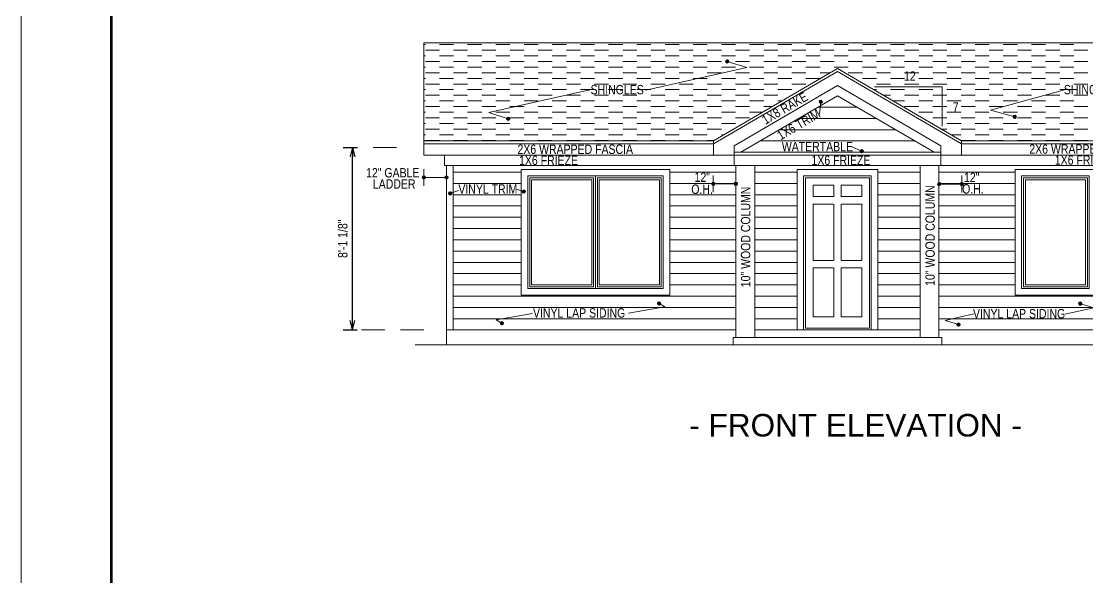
# Model space of a CAD drawing. Header units: inches. Extents: x -4443104 to -4439086, y 793046 to 798506.
# Drawn here: x -4441182 to -4440615, y 793342 to 793638 of the extents above; entities that cross this region are included whole.
import ezdxf
from ezdxf.enums import TextEntityAlignment as Align

# ---------------------------------------------------------------- set-up
doc = ezdxf.new("R2010")
doc.units = ezdxf.units.IN
doc.header["$MEASUREMENT"] = 0
doc.linetypes.add('DGN Style 2', pattern=[20.825219, 12.495132, -8.330088])
doc.layers.get('Defpoints').update_dxf_attribs({"lineweight": 0})
for name, color, linetype, lineweight in [('(4)FND_DIM', 4, 'Continuous', 0), ('Level 1', 7, 'Continuous', 0), ('Level 3', 7, 'Continuous', 0)]:
    doc.layers.add(name, color=color, linetype=linetype, lineweight=lineweight)
doc.styles.add('Style-Arial', font='arial.ttf')
doc.styles.add('Style-STANDARD', font='STANDARD.shx')
doc.dimstyles.get("Standard").update_dxf_attribs({"dimtxt": 5, "dimasz": 4, "dimexe": 4, "dimexo": 4, "dimgap": 2.5, "dimtad": 1, "dimdec": 4, "dimzin": 11, "dimdsep": 46, "dimlunit": 4, "dimtxsty": 'Style-STANDARD', "dimblk": 'tick_1.0', "dimcen": 0.09, "dimazin": 3, "dimtfac": 1, "dimtdec": 4, "dimtofl": 0, "dimtmove": 1, "dimatfit": 1, "dimldrblk": 'tick_1.0', "dimfxl": 1, "dimfrac": 2, "dimtolj": 1, "dimtzin": 11, "dimarcsym": 0})

# ---------------------------------------------------------------- blocks, each defined once
blk = doc.blocks.new('TerminatorOpen_0.5-1')
at = {"color": 0, "linetype": 'ByBlock', "lineweight": -2}
for q in [(-1, 0.25), (-1, 0), (-1, -0.25)]:
    blk.add_line((0, 0), q, dxfattribs=at)
blk = doc.blocks.new('*D74')
at = {"layer": 'Defpoints', "color": 0, "linetype": 'Continuous', "lineweight": 13, "transparency": 16777216}
for p in [(-4441013.32, 793570.98), (-4441005.83, 793570.98), (-4441013.32, 793473.86)]:
    blk.add_point(p, dxfattribs=at)
at = {"layer": 'Level 3', "color": 0, "linetype": 'Continuous', "lineweight": -2, "transparency": 16777216}
for p, q in [((-4441010.82, 793570.98), (-4441003.33, 793570.98)), ((-4441005.83, 793478.86), (-4441005.83, 793565.98)), ((-4441010.82, 793473.86), (-4441003.33, 793473.86))]:
    blk.add_line(p, q, dxfattribs=at)
at = {"layer": 'Level 3', "color": 0, "linetype": 'Continuous', "lineweight": -2, "transparency": 16777216, "xscale": 5, "yscale": 5, "zscale": 5}
for p, rotation in [((-4441005.83, 793570.98), 90), ((-4441005.83, 793473.86), 270)]:
    blk.add_blockref('TerminatorOpen_0.5-1', p, dxfattribs=dict(at, rotation=rotation))
at = {"layer": 'Level 3', "color": 0, "linetype": 'Continuous', "lineweight": 0, "transparency": 16777216, "insert": (-4441010.92, 793522.42), "char_height": 5, "attachment_point": 5, "rotation": 90, "style": 'Style-Arial'}
blk.add_mtext('\\A1;\\H1x;\\W0.8;8\'-1 1/8"', dxfattribs=at)
blk = doc.blocks.new('tick_1.0')
at = {"layer": '(4)FND_DIM', "color": 4, "linetype": 'Continuous', "lineweight": 0}
blk.add_line((0.5, -0.5), (-0.5, 0.5), dxfattribs=at)
at = {"layer": 'Level 3', "color": 4, "linetype": 'Continuous', "lineweight": 0}
blk.add_line((0, 0), (-1, 0), dxfattribs=at)
blk = doc.blocks.new('30ENDR')
at = {"layer": 'Level 3', "color": 3, "linetype": 'Continuous', "lineweight": 13}
for p, q in [((0, 0), (0, -82)), ((0, 0), (36, 0)), ((36, 0), (36, -82)), ((5, -5), (16, -5)), ((5, -11), (5, -5)), ((16, -5), (16, -11.09)), ((20, -5), (31, -5)), ((20, -5), (20, -11.09)), ((31, -5), (31, -10.9)), ((5, -11), (15.78, -11)), ((31, -11), (20.25, -11)), ((5, -15), (15.78, -15)), ((5, -44.76), (5, -15)), ((16, -15), (16, -44.95)), ((20, -15), (20, -44.95)), ((31, -15), (20.25, -15)), ((31, -15), (31, -44.95)), ((5, -45), (15.78, -45)), ((31, -45), (20.25, -45)), ((5, -49), (15.98, -49)), ((5, -75), (5, -49)), ((16, -49), (16, -75)), ((20, -49), (20, -75)), ((31, -49), (20.05, -49)), ((31, -49), (31, -75)), ((16, -75), (5, -75)), ((31, -75), (20, -75)), ((0, -82), (36, -82))]:
    blk.add_line(p, q, dxfattribs=at)
at = {"layer": 'Level 3', "color": 3, "linetype": 'Continuous', "lineweight": 13, "extrusion": (0, 0, -1), "flags": 128}
blk.add_lwpolyline([(-1, -1), (-35, -1), (-35, -81), (-1, -81), (-1, -1)], close=True, dxfattribs=at)
blk = doc.blocks.new('30DR')
at = {"layer": 'Level 3', "color": 3, "linetype": 'Continuous', "lineweight": 13}
blk.add_blockref('30ENDR', (-18, 0), dxfattribs=at)
blk = doc.blocks.new('712')
at = {"layer": 'Level 3', "color": 120, "linetype": 'Continuous', "lineweight": 13, "flags": 128}
blk.add_lwpolyline([(0, 0), (36, 0), (36, -21)], dxfattribs=at)
at = {"layer": 'Level 3', "color": 120, "linetype": 'Continuous', "lineweight": 13, "style": 'Style-Arial', "width": 0.8}
for s, p in [('12', (15.73, 3.23)), ('7', (41.7, -13.29))]:
    blk.add_text(s, height=5, dxfattribs=at).set_placement(p)
blk = doc.blocks.new('LT3_5')
at = {"layer": 'Level 3', "color": 2, "linetype": 'Continuous', "lineweight": 13}
for radius in [6, 5.52, 5.04, 4.56, 4.08, 3.6, 3.12, 2.64, 2.16, 1.68, 1.2, 0.72, 0.24]:
    blk.add_circle((0, 0), radius, dxfattribs=at)
blk = doc.blocks.new('LT3_7')
at = {"layer": 'Level 3', "color": 2, "linetype": 'Continuous', "lineweight": 13}
for radius in [6, 5.52, 5.04, 4.56, 4.08, 3.6, 3.12, 2.64, 2.16, 1.68, 1.2, 0.72, 0.24]:
    blk.add_circle((0, 0), radius, dxfattribs=at)
blk = doc.blocks.new('12OH')
at = {"layer": 'Level 3', "color": 2, "linetype": 'Continuous', "lineweight": 13}
for p, q in [((0, -9), (0, 0)), ((-12, -4.5), (0, -4.5))]:
    blk.add_line(p, q, dxfattribs=at)
at = {"layer": 'Level 3', "color": 2, "linetype": 'Continuous', "lineweight": 13, "xscale": 0.1499990686758433, "yscale": 0.1499990686758433, "zscale": 0.1499990686758433}
for name, p in [('LT3_5', (-12, -4.5)), ('LT3_7', (0, -4.5))]:
    blk.add_blockref(name, p, dxfattribs=at)
blk = doc.blocks.new('LT3_3')
at = {"layer": 'Level 3', "color": 120, "linetype": 'Continuous', "lineweight": 13}
for radius in [6, 5.52, 5.04, 4.56, 4.08, 3.6, 3.12, 2.64, 2.16, 1.68, 1.2, 0.72, 0.24]:
    blk.add_circle((0, 0), radius, dxfattribs=at)

msp = doc.modelspace()

# ---------------------------------------------------------------- linework, layer by layer
at = {"layer": 'Level 1', "color": 7, "linetype": 'Continuous', "lineweight": 0}
msp.add_line((-4441181.9771, 793045.7979), (-4441181.9771, 794197.7979), dxfattribs=at)
at = {"layer": 'Level 1', "color": 7, "linetype": 'Continuous', "lineweight": 53}
msp.add_line((-4441133.9771, 793069.7979), (-4441133.9771, 794173.7979), dxfattribs=at)
at = {"layer": 'Level 3', "color": 120, "linetype": 'Continuous', "lineweight": 13}
for p, q in [((-4440967.7434, 793566.9835), (-4440967.7434, 793626.647)), ((-4440535.7434, 793626.647), (-4440967.7434, 793626.647)), ((-4440796.026, 793613.5008), (-4440806.4074, 793616.8249)), ((-4440849.7762, 793601.4465), (-4440796.026, 793613.5008)), ((-4440813.7434, 793574.4835), (-4440747.7434, 793612.9736)), ((-4440681.7434, 793574.4835), (-4440747.7434, 793612.9736)), ((-4440933.2703, 793589.6149), (-4440879.52, 793601.6691)), ((-4440802.7434, 793571.8985), (-4440747.7434, 793603.9736)), ((-4440692.7434, 793571.8985), (-4440747.7434, 793603.9736)), ((-4440666.3812, 793590.8922), (-4440626.9912, 793601.6956)), ((-4440799.1682, 793568.4835), (-4440747.7434, 793598.4736)), ((-4440757.2631, 793588.8146), (-4440756.6698, 793595.3442)), ((-4440696.3186, 793568.4835), (-4440747.7434, 793598.4736)), ((-4440922.8889, 793586.2908), (-4440933.2703, 793589.6149)), ((-4440653.449, 793587.3306), (-4440666.3812, 793590.8922)), ((-4440967.7434, 793574.4835), (-4440813.7434, 793574.4835)), ((-4440813.7434, 793566.9835), (-4440813.7434, 793574.4835)), ((-4440802.7434, 793561.4835), (-4440802.7434, 793571.8985)), ((-4440740.4155, 793571.4816), (-4440734.8392, 793568.9885)), ((-4440692.7434, 793561.4835), (-4440692.7434, 793571.8985)), ((-4440681.7434, 793566.9835), (-4440681.7434, 793574.4835)), ((-4440681.7434, 793574.4835), (-4440535.7434, 793574.4835)), ((-4440813.7434, 793566.9835), (-4440967.7434, 793566.9835)), ((-4440956.7434, 793561.4835), (-4440956.7434, 793566.9835)), ((-4440692.7434, 793566.9835), (-4440813.7434, 793566.9835)), ((-4440692.7434, 793566.9835), (-4440681.7434, 793566.9835)), ((-4440535.7434, 793566.9835), (-4440681.7434, 793566.9835)), ((-4440802.7434, 793561.4835), (-4440956.7434, 793561.4835)), ((-4440955.7434, 793561.4835), (-4440955.7434, 793465.8569)), ((-4440952.2434, 793561.4835), (-4440952.2434, 793473.8569)), ((-4440703.7434, 793561.4835), (-4440802.7434, 793561.4835)), ((-4440801.7434, 793561.4835), (-4440801.7434, 793469.8569)), ((-4440791.7434, 793561.4835), (-4440791.7434, 793469.8569)), ((-4440703.7434, 793561.4835), (-4440703.7434, 793469.8569)), ((-4440693.7434, 793561.4835), (-4440703.7434, 793561.4835)), ((-4440693.7434, 793561.4835), (-4440693.7434, 793469.8569)), ((-4440693.7434, 793561.4835), (-4440692.7434, 793561.4835)), ((-4440546.7434, 793561.4835), (-4440692.7434, 793561.4835)), ((-4440915.9934, 793559.3569), (-4440836.9934, 793559.3569)), ((-4440653.2434, 793559.3569), (-4440574.2434, 793559.3569)), ((-4440918.7222, 793548.7691), (-4440914.6544, 793547.5286)), ((-4440949.289, 793548.1488), (-4440953.8217, 793546.5207)), ((-4440839.6792, 793486.0945), (-4440842.6453, 793487.994)), ((-4440611.4365, 793485.6122), (-4440618.5552, 793487.8679)), ((-4440929.2559, 793479.3275), (-4440910.0355, 793482.6517)), ((-4440858.8996, 793482.7704), (-4440839.6792, 793486.0945)), ((-4440690.4823, 793478.9627), (-4440675.2607, 793482.362)), ((-4440626.6581, 793482.213), (-4440611.4365, 793485.6122)), ((-4440926.2898, 793477.428), (-4440929.2559, 793479.3275)), ((-4440683.3636, 793476.7071), (-4440690.4823, 793478.9627)), ((-4440955.7434, 793473.8569), (-4440801.7434, 793473.8569)), ((-4440803.2434, 793469.8569), (-4440692.2434, 793469.8569)), ((-4440803.2434, 793469.8569), (-4440803.2434, 793465.8569)), ((-4440791.7434, 793473.8569), (-4440703.7434, 793473.8569)), ((-4440693.7434, 793473.8569), (-4440547.7434, 793473.8569)), ((-4440692.2434, 793469.8569), (-4440692.2434, 793465.8569)), ((-4440972.452, 793465.8569), (-4440522.8723, 793465.8569))]:
    msp.add_line(p, q, dxfattribs=at)
at = {"layer": 'Level 3', "color": 251, "linetype": 'Continuous', "lineweight": 0}
for p, q in [((-4440967.7434, 793625.7855), (-4440966.9998, 793625.7855)), ((-4440966.9998, 793622.7855), (-4440959.4998, 793622.7855)), ((-4440959.4998, 793625.7855), (-4440951.9998, 793625.7855)), ((-4440951.9998, 793622.7855), (-4440944.4998, 793622.7855)), ((-4440944.4998, 793625.7855), (-4440936.9998, 793625.7855)), ((-4440936.9998, 793622.7855), (-4440929.4998, 793622.7855)), ((-4440929.4998, 793625.7855), (-4440921.9998, 793625.7855)), ((-4440921.9998, 793622.7855), (-4440914.4998, 793622.7855)), ((-4440914.4998, 793625.7855), (-4440906.9998, 793625.7855)), ((-4440906.9998, 793622.7855), (-4440899.4998, 793622.7855)), ((-4440899.4998, 793625.7855), (-4440891.9998, 793625.7855)), ((-4440891.9998, 793622.7855), (-4440884.4998, 793622.7855)), ((-4440884.4998, 793625.7855), (-4440876.9998, 793625.7855)), ((-4440876.9998, 793622.7855), (-4440869.4998, 793622.7855)), ((-4440869.4998, 793625.7855), (-4440861.9998, 793625.7855)), ((-4440861.9998, 793622.7855), (-4440854.4998, 793622.7855)), ((-4440854.4998, 793625.7855), (-4440846.9998, 793625.7855)), ((-4440846.9998, 793622.7855), (-4440839.4998, 793622.7855)), ((-4440839.4998, 793625.7855), (-4440831.9998, 793625.7855)), ((-4440831.9998, 793622.7855), (-4440824.4998, 793622.7855)), ((-4440824.4998, 793625.7855), (-4440816.9998, 793625.7855)), ((-4440816.9998, 793622.7855), (-4440809.4998, 793622.7855)), ((-4440809.4998, 793625.7855), (-4440801.9998, 793625.7855)), ((-4440801.9998, 793622.7855), (-4440794.4998, 793622.7855)), ((-4440794.4998, 793625.7855), (-4440786.9998, 793625.7855)), ((-4440786.9998, 793622.7855), (-4440779.4998, 793622.7855)), ((-4440779.4998, 793625.7855), (-4440771.9998, 793625.7855)), ((-4440771.9998, 793622.7855), (-4440764.4998, 793622.7855)), ((-4440764.4998, 793625.7855), (-4440756.9998, 793625.7855)), ((-4440756.9998, 793622.7855), (-4440749.4998, 793622.7855)), ((-4440749.4998, 793625.7855), (-4440741.9998, 793625.7855)), ((-4440741.9998, 793622.7855), (-4440734.4998, 793622.7855)), ((-4440734.4998, 793625.7855), (-4440726.9998, 793625.7855)), ((-4440726.9998, 793622.7855), (-4440719.4998, 793622.7855)), ((-4440719.4998, 793625.7855), (-4440711.9998, 793625.7855)), ((-4440711.9998, 793622.7855), (-4440704.4998, 793622.7855)), ((-4440704.4998, 793625.7855), (-4440696.9998, 793625.7855)), ((-4440696.9998, 793622.7855), (-4440689.4998, 793622.7855)), ((-4440689.4998, 793625.7855), (-4440681.9998, 793625.7855)), ((-4440681.9998, 793622.7855), (-4440674.4998, 793622.7855)), ((-4440674.4998, 793625.7855), (-4440666.9998, 793625.7855)), ((-4440666.9998, 793622.7855), (-4440659.4998, 793622.7855)), ((-4440659.4998, 793625.7855), (-4440651.9998, 793625.7855)), ((-4440651.9998, 793622.7855), (-4440644.4998, 793622.7855)), ((-4440644.4998, 793625.7855), (-4440636.9998, 793625.7855)), ((-4440636.9998, 793622.7855), (-4440629.4998, 793622.7855)), ((-4440629.4998, 793625.7855), (-4440621.9998, 793625.7855)), ((-4440621.9998, 793622.7855), (-4440614.4998, 793622.7855)), ((-4440967.7434, 793619.7855), (-4440966.9998, 793619.7855)), ((-4440959.4998, 793619.7855), (-4440951.9998, 793619.7855)), ((-4440944.4998, 793619.7855), (-4440936.9998, 793619.7855)), ((-4440929.4998, 793619.7855), (-4440921.9998, 793619.7855)), ((-4440914.4998, 793619.7855), (-4440906.9998, 793619.7855)), ((-4440899.4998, 793619.7855), (-4440891.9998, 793619.7855)), ((-4440884.4998, 793619.7855), (-4440876.9998, 793619.7855)), ((-4440869.4998, 793619.7855), (-4440861.9998, 793619.7855)), ((-4440854.4998, 793619.7855), (-4440846.9998, 793619.7855)), ((-4440839.4998, 793619.7855), (-4440831.9998, 793619.7855)), ((-4440824.4998, 793619.7855), (-4440816.9998, 793619.7855)), ((-4440809.4998, 793619.7855), (-4440801.9998, 793619.7855)), ((-4440794.4998, 793619.7855), (-4440786.9998, 793619.7855)), ((-4440779.4998, 793619.7855), (-4440771.9998, 793619.7855)), ((-4440764.4998, 793619.7855), (-4440756.9998, 793619.7855)), ((-4440749.4998, 793619.7855), (-4440741.9998, 793619.7855)), ((-4440734.4998, 793619.7855), (-4440726.9998, 793619.7855)), ((-4440719.4998, 793619.7855), (-4440711.9998, 793619.7855)), ((-4440704.4998, 793619.7855), (-4440696.9998, 793619.7855)), ((-4440689.4998, 793619.7855), (-4440681.9998, 793619.7855)), ((-4440674.4998, 793619.7855), (-4440666.9998, 793619.7855)), ((-4440659.4998, 793619.7855), (-4440651.9998, 793619.7855)), ((-4440644.4998, 793619.7855), (-4440636.9998, 793619.7855)), ((-4440629.4998, 793619.7855), (-4440621.9998, 793619.7855)), ((-4440967.7434, 793613.7855), (-4440966.9998, 793613.7855)), ((-4440966.9998, 793616.7855), (-4440959.4998, 793616.7855)), ((-4440959.4998, 793613.7855), (-4440951.9998, 793613.7855)), ((-4440951.9998, 793616.7855), (-4440944.4998, 793616.7855)), ((-4440944.4998, 793613.7855), (-4440936.9998, 793613.7855)), ((-4440936.9998, 793616.7855), (-4440929.4998, 793616.7855)), ((-4440929.4998, 793613.7855), (-4440921.9998, 793613.7855)), ((-4440921.9998, 793616.7855), (-4440914.4998, 793616.7855)), ((-4440914.4998, 793613.7855), (-4440906.9998, 793613.7855)), ((-4440906.9998, 793616.7855), (-4440899.4998, 793616.7855)), ((-4440899.4998, 793613.7855), (-4440891.9998, 793613.7855)), ((-4440891.9998, 793616.7855), (-4440884.4998, 793616.7855)), ((-4440884.4998, 793613.7855), (-4440876.9998, 793613.7855)), ((-4440876.9998, 793616.7855), (-4440869.4998, 793616.7855)), ((-4440869.4998, 793613.7855), (-4440861.9998, 793613.7855)), ((-4440861.9998, 793616.7855), (-4440854.4998, 793616.7855)), ((-4440854.4998, 793613.7855), (-4440846.9998, 793613.7855)), ((-4440846.9998, 793616.7855), (-4440839.4998, 793616.7855)), ((-4440839.4998, 793613.7855), (-4440831.9998, 793613.7855)), ((-4440831.9998, 793616.7855), (-4440824.4998, 793616.7855)), ((-4440824.4998, 793613.7855), (-4440816.9998, 793613.7855)), ((-4440816.9998, 793616.7855), (-4440809.4998, 793616.7855)), ((-4440809.4998, 793613.7855), (-4440801.9998, 793613.7855)), ((-4440801.9998, 793616.7855), (-4440794.4998, 793616.7855)), ((-4440794.4998, 793613.7855), (-4440786.9998, 793613.7855)), ((-4440786.9998, 793616.7855), (-4440779.4998, 793616.7855)), ((-4440779.4998, 793613.7855), (-4440771.9998, 793613.7855)), ((-4440771.9998, 793616.7855), (-4440764.4998, 793616.7855)), ((-4440764.4998, 793613.7855), (-4440756.9998, 793613.7855)), ((-4440756.9998, 793616.7855), (-4440749.4998, 793616.7855)), ((-4440749.4998, 793613.7855), (-4440741.9998, 793613.7855)), ((-4440741.9998, 793616.7855), (-4440734.4998, 793616.7855)), ((-4440734.4998, 793613.7855), (-4440726.9998, 793613.7855)), ((-4440726.9998, 793616.7855), (-4440719.4998, 793616.7855)), ((-4440719.4998, 793613.7855), (-4440711.9998, 793613.7855)), ((-4440711.9998, 793616.7855), (-4440704.4998, 793616.7855)), ((-4440704.4998, 793613.7855), (-4440696.9998, 793613.7855)), ((-4440696.9998, 793616.7855), (-4440689.4998, 793616.7855)), ((-4440689.4998, 793613.7855), (-4440681.9998, 793613.7855)), ((-4440681.9998, 793616.7855), (-4440674.4998, 793616.7855)), ((-4440674.4998, 793613.7855), (-4440666.9998, 793613.7855)), ((-4440666.9998, 793616.7855), (-4440659.4998, 793616.7855)), ((-4440659.4998, 793613.7855), (-4440651.9998, 793613.7855)), ((-4440651.9998, 793616.7855), (-4440644.4998, 793616.7855)), ((-4440644.4998, 793613.7855), (-4440636.9998, 793613.7855)), ((-4440636.9998, 793616.7855), (-4440629.4998, 793616.7855)), ((-4440629.4998, 793613.7855), (-4440621.9998, 793613.7855)), ((-4440621.9998, 793616.7855), (-4440614.4998, 793616.7855)), ((-4440967.7434, 793607.7855), (-4440966.9998, 793607.7855)), ((-4440966.9998, 793610.7855), (-4440959.4998, 793610.7855)), ((-4440959.4998, 793607.7855), (-4440951.9998, 793607.7855)), ((-4440951.9998, 793610.7855), (-4440944.4998, 793610.7855)), ((-4440944.4998, 793607.7855), (-4440936.9998, 793607.7855)), ((-4440936.9998, 793610.7855), (-4440929.4998, 793610.7855)), ((-4440929.4998, 793607.7855), (-4440921.9998, 793607.7855)), ((-4440921.9998, 793610.7855), (-4440914.4998, 793610.7855)), ((-4440914.4998, 793607.7855), (-4440906.9998, 793607.7855)), ((-4440906.9998, 793610.7855), (-4440899.4998, 793610.7855)), ((-4440899.4998, 793607.7855), (-4440891.9998, 793607.7855)), ((-4440891.9998, 793610.7855), (-4440884.4998, 793610.7855)), ((-4440884.4998, 793607.7855), (-4440876.9998, 793607.7855)), ((-4440876.9998, 793610.7855), (-4440869.4998, 793610.7855)), ((-4440869.4998, 793607.7855), (-4440861.9998, 793607.7855)), ((-4440861.9998, 793610.7855), (-4440854.4998, 793610.7855)), ((-4440854.4998, 793607.7855), (-4440846.9998, 793607.7855)), ((-4440846.9998, 793610.7855), (-4440839.4998, 793610.7855)), ((-4440839.4998, 793607.7855), (-4440831.9998, 793607.7855)), ((-4440831.9998, 793610.7855), (-4440824.4998, 793610.7855)), ((-4440824.4998, 793607.7855), (-4440816.9998, 793607.7855)), ((-4440816.9998, 793610.7855), (-4440809.4998, 793610.7855)), ((-4440809.4998, 793607.7855), (-4440801.9998, 793607.7855)), ((-4440801.9998, 793610.7855), (-4440794.4998, 793610.7855)), ((-4440794.4998, 793607.7855), (-4440786.9998, 793607.7855)), ((-4440786.9998, 793610.7855), (-4440779.4998, 793610.7855)), ((-4440779.4998, 793607.7855), (-4440771.9998, 793607.7855)), ((-4440771.9998, 793610.7855), (-4440764.4998, 793610.7855)), ((-4440764.4998, 793607.7855), (-4440756.9998, 793607.7855)), ((-4440756.9998, 793610.7855), (-4440751.4953, 793610.7855)), ((-4440741.9998, 793610.7855), (-4440734.4998, 793610.7855)), ((-4440734.4998, 793607.7855), (-4440726.9998, 793607.7855)), ((-4440726.9998, 793610.7855), (-4440719.4998, 793610.7855)), ((-4440719.4998, 793607.7855), (-4440711.9998, 793607.7855)), ((-4440711.9998, 793610.7855), (-4440704.4998, 793610.7855)), ((-4440704.4998, 793607.7855), (-4440696.9998, 793607.7855)), ((-4440696.9998, 793610.7855), (-4440689.4998, 793610.7855)), ((-4440689.4998, 793607.7855), (-4440681.9998, 793607.7855)), ((-4440681.9998, 793610.7855), (-4440674.4998, 793610.7855)), ((-4440674.4998, 793607.7855), (-4440666.9998, 793607.7855)), ((-4440666.9998, 793610.7855), (-4440659.4998, 793610.7855)), ((-4440659.4998, 793607.7855), (-4440651.9998, 793607.7855)), ((-4440651.9998, 793610.7855), (-4440644.4998, 793610.7855)), ((-4440644.4998, 793607.7855), (-4440636.9998, 793607.7855)), ((-4440636.9998, 793610.7855), (-4440629.4998, 793610.7855)), ((-4440629.4998, 793607.7855), (-4440621.9998, 793607.7855)), ((-4440621.9998, 793610.7855), (-4440614.4998, 793610.7855)), ((-4440967.7434, 793601.7855), (-4440966.9998, 793601.7855)), ((-4440966.9998, 793604.7855), (-4440959.4998, 793604.7855)), ((-4440959.4998, 793601.7855), (-4440951.9998, 793601.7855)), ((-4440951.9998, 793604.7855), (-4440944.4998, 793604.7855)), ((-4440944.4998, 793601.7855), (-4440936.9998, 793601.7855)), ((-4440936.9998, 793604.7855), (-4440929.4998, 793604.7855)), ((-4440929.4998, 793601.7855), (-4440921.9998, 793601.7855)), ((-4440921.9998, 793604.7855), (-4440914.4998, 793604.7855)), ((-4440914.4998, 793601.7855), (-4440906.9998, 793601.7855)), ((-4440906.9998, 793604.7855), (-4440899.4998, 793604.7855)), ((-4440899.4998, 793601.7855), (-4440891.9998, 793601.7855)), ((-4440891.9998, 793604.7855), (-4440884.4998, 793604.7855)), ((-4440884.4998, 793601.7855), (-4440876.9998, 793601.7855)), ((-4440876.9998, 793604.7855), (-4440869.4998, 793604.7855)), ((-4440869.4998, 793601.7855), (-4440861.9998, 793601.7855)), ((-4440861.9998, 793604.7855), (-4440854.4998, 793604.7855)), ((-4440854.4998, 793601.7855), (-4440846.9998, 793601.7855)), ((-4440846.9998, 793604.7855), (-4440839.4998, 793604.7855)), ((-4440839.4998, 793601.7855), (-4440831.9998, 793601.7855)), ((-4440831.9998, 793604.7855), (-4440824.4998, 793604.7855)), ((-4440824.4998, 793601.7855), (-4440816.9998, 793601.7855)), ((-4440816.9998, 793604.7855), (-4440809.4998, 793604.7855)), ((-4440809.4998, 793601.7855), (-4440801.9998, 793601.7855)), ((-4440801.9998, 793604.7855), (-4440794.4998, 793604.7855)), ((-4440794.4998, 793601.7855), (-4440786.9998, 793601.7855)), ((-4440786.9998, 793604.7855), (-4440779.4998, 793604.7855)), ((-4440779.4998, 793601.7855), (-4440771.9998, 793601.7855)), ((-4440771.9998, 793604.7855), (-4440764.4998, 793604.7855)), ((-4440728.5588, 793601.7855), (-4440726.9998, 793601.7855)), ((-4440726.9998, 793604.7855), (-4440719.4998, 793604.7855)), ((-4440719.4998, 793601.7855), (-4440711.9998, 793601.7855)), ((-4440711.9998, 793604.7855), (-4440704.4998, 793604.7855)), ((-4440704.4998, 793601.7855), (-4440696.9998, 793601.7855)), ((-4440696.9998, 793604.7855), (-4440689.4998, 793604.7855)), ((-4440689.4998, 793601.7855), (-4440681.9998, 793601.7855)), ((-4440681.9998, 793604.7855), (-4440674.4998, 793604.7855)), ((-4440674.4998, 793601.7855), (-4440666.9998, 793601.7855)), ((-4440666.9998, 793604.7855), (-4440659.4998, 793604.7855)), ((-4440659.4998, 793601.7855), (-4440651.9998, 793601.7855)), ((-4440651.9998, 793604.7855), (-4440644.4998, 793604.7855)), ((-4440644.4998, 793601.7855), (-4440636.9998, 793601.7855)), ((-4440636.9998, 793604.7855), (-4440629.4998, 793604.7855)), ((-4440629.4998, 793601.7855), (-4440621.9998, 793601.7855)), ((-4440621.9998, 793604.7855), (-4440614.4998, 793604.7855)), ((-4440967.7434, 793595.7855), (-4440966.9998, 793595.7855)), ((-4440966.9998, 793598.7855), (-4440959.4998, 793598.7855)), ((-4440959.4998, 793595.7855), (-4440951.9998, 793595.7855)), ((-4440951.9998, 793598.7855), (-4440944.4998, 793598.7855)), ((-4440944.4998, 793595.7855), (-4440936.9998, 793595.7855)), ((-4440936.9998, 793598.7855), (-4440929.4998, 793598.7855)), ((-4440929.4998, 793595.7855), (-4440921.9998, 793595.7855)), ((-4440921.9998, 793598.7855), (-4440914.4998, 793598.7855)), ((-4440914.4998, 793595.7855), (-4440906.9998, 793595.7855)), ((-4440906.9998, 793598.7855), (-4440899.4998, 793598.7855)), ((-4440899.4998, 793595.7855), (-4440891.9998, 793595.7855)), ((-4440891.9998, 793598.7855), (-4440884.4998, 793598.7855)), ((-4440884.4998, 793595.7855), (-4440876.9998, 793595.7855)), ((-4440876.9998, 793598.7855), (-4440869.4998, 793598.7855)), ((-4440869.4998, 793595.7855), (-4440861.9998, 793595.7855)), ((-4440861.9998, 793598.7855), (-4440854.4998, 793598.7855)), ((-4440854.4998, 793595.7855), (-4440846.9998, 793595.7855)), ((-4440846.9998, 793598.7855), (-4440839.4998, 793598.7855)), ((-4440839.4998, 793595.7855), (-4440831.9998, 793595.7855)), ((-4440831.9998, 793598.7855), (-4440824.4998, 793598.7855)), ((-4440824.4998, 793595.7855), (-4440816.9998, 793595.7855)), ((-4440816.9998, 793598.7855), (-4440809.4998, 793598.7855)), ((-4440809.4998, 793595.7855), (-4440801.9998, 793595.7855)), ((-4440801.9998, 793598.7855), (-4440794.4998, 793598.7855)), ((-4440794.4998, 793595.7855), (-4440786.9998, 793595.7855)), ((-4440786.9998, 793598.7855), (-4440779.4998, 793598.7855)), ((-4440779.4998, 793595.7855), (-4440777.2163, 793595.7855)), ((-4440723.4146, 793598.7855), (-4440719.4998, 793598.7855)), ((-4440718.2705, 793595.7855), (-4440711.9998, 793595.7855)), ((-4440711.9998, 793598.7855), (-4440704.4998, 793598.7855)), ((-4440704.4998, 793595.7855), (-4440696.9998, 793595.7855)), ((-4440696.9998, 793598.7855), (-4440689.4998, 793598.7855)), ((-4440689.4998, 793595.7855), (-4440681.9998, 793595.7855)), ((-4440681.9998, 793598.7855), (-4440674.4998, 793598.7855)), ((-4440674.4998, 793595.7855), (-4440666.9998, 793595.7855)), ((-4440666.9998, 793598.7855), (-4440659.4998, 793598.7855)), ((-4440659.4998, 793595.7855), (-4440651.9998, 793595.7855)), ((-4440651.9998, 793598.7855), (-4440644.4998, 793598.7855)), ((-4440644.4998, 793595.7855), (-4440636.9998, 793595.7855)), ((-4440636.9998, 793598.7855), (-4440629.4998, 793598.7855)), ((-4440629.4998, 793595.7855), (-4440621.9998, 793595.7855)), ((-4440621.9998, 793598.7855), (-4440614.4998, 793598.7855)), ((-4440967.7434, 793589.7855), (-4440966.9998, 793589.7855)), ((-4440966.9998, 793592.7855), (-4440959.4998, 793592.7855)), ((-4440959.4998, 793589.7855), (-4440951.9998, 793589.7855)), ((-4440951.9998, 793592.7855), (-4440944.4998, 793592.7855)), ((-4440944.4998, 793589.7855), (-4440936.9998, 793589.7855)), ((-4440936.9998, 793592.7855), (-4440929.4998, 793592.7855)), ((-4440929.4998, 793589.7855), (-4440921.9998, 793589.7855)), ((-4440921.9998, 793592.7855), (-4440914.4998, 793592.7855)), ((-4440914.4998, 793589.7855), (-4440906.9998, 793589.7855)), ((-4440906.9998, 793592.7855), (-4440899.4998, 793592.7855)), ((-4440899.4998, 793589.7855), (-4440891.9998, 793589.7855)), ((-4440891.9998, 793592.7855), (-4440884.4998, 793592.7855)), ((-4440884.4998, 793589.7855), (-4440876.9998, 793589.7855)), ((-4440876.9998, 793592.7855), (-4440869.4998, 793592.7855)), ((-4440869.4998, 793589.7855), (-4440861.9998, 793589.7855)), ((-4440861.9998, 793592.7855), (-4440854.4998, 793592.7855)), ((-4440854.4998, 793589.7855), (-4440846.9998, 793589.7855)), ((-4440846.9998, 793592.7855), (-4440839.4998, 793592.7855)), ((-4440839.4998, 793589.7855), (-4440831.9998, 793589.7855)), ((-4440831.9998, 793592.7855), (-4440824.4998, 793592.7855)), ((-4440824.4998, 793589.7855), (-4440816.9998, 793589.7855)), ((-4440816.9998, 793592.7855), (-4440809.4998, 793592.7855)), ((-4440809.4998, 793589.7855), (-4440801.9998, 793589.7855)), ((-4440801.9998, 793592.7855), (-4440794.4998, 793592.7855)), ((-4440794.4998, 793589.7855), (-4440787.5046, 793589.7855)), ((-4440786.9998, 793592.7855), (-4440782.3604, 793592.7855)), ((-4440711.9998, 793592.7855), (-4440704.4998, 793592.7855)), ((-4440704.4998, 793589.7855), (-4440696.9998, 793589.7855)), ((-4440696.9998, 793592.7855), (-4440689.4998, 793592.7855)), ((-4440689.4998, 793589.7855), (-4440681.9998, 793589.7855)), ((-4440681.9998, 793592.7855), (-4440674.4998, 793592.7855)), ((-4440674.4998, 793589.7855), (-4440666.9998, 793589.7855)), ((-4440666.9998, 793592.7855), (-4440659.4998, 793592.7855)), ((-4440659.4998, 793589.7855), (-4440651.9998, 793589.7855)), ((-4440651.9998, 793592.7855), (-4440644.4998, 793592.7855)), ((-4440644.4998, 793589.7855), (-4440636.9998, 793589.7855)), ((-4440636.9998, 793592.7855), (-4440629.4998, 793592.7855)), ((-4440629.4998, 793589.7855), (-4440621.9998, 793589.7855)), ((-4440621.9998, 793592.7855), (-4440614.4998, 793592.7855)), ((-4440967.7434, 793583.7855), (-4440966.9998, 793583.7855)), ((-4440966.9998, 793586.7855), (-4440959.4998, 793586.7855)), ((-4440959.4998, 793583.7855), (-4440951.9998, 793583.7855)), ((-4440951.9998, 793586.7855), (-4440944.4998, 793586.7855)), ((-4440944.4998, 793583.7855), (-4440936.9998, 793583.7855)), ((-4440936.9998, 793586.7855), (-4440929.4998, 793586.7855)), ((-4440929.4998, 793583.7855), (-4440921.9998, 793583.7855)), ((-4440921.9998, 793586.7855), (-4440914.4998, 793586.7855)), ((-4440914.4998, 793583.7855), (-4440906.9998, 793583.7855)), ((-4440906.9998, 793586.7855), (-4440899.4998, 793586.7855)), ((-4440899.4998, 793583.7855), (-4440891.9998, 793583.7855)), ((-4440891.9998, 793586.7855), (-4440884.4998, 793586.7855)), ((-4440884.4998, 793583.7855), (-4440876.9998, 793583.7855)), ((-4440876.9998, 793586.7855), (-4440869.4998, 793586.7855)), ((-4440869.4998, 793583.7855), (-4440861.9998, 793583.7855)), ((-4440861.9998, 793586.7855), (-4440854.4998, 793586.7855)), ((-4440854.4998, 793583.7855), (-4440846.9998, 793583.7855)), ((-4440846.9998, 793586.7855), (-4440839.4998, 793586.7855)), ((-4440839.4998, 793583.7855), (-4440831.9998, 793583.7855)), ((-4440831.9998, 793586.7855), (-4440824.4998, 793586.7855)), ((-4440824.4998, 793583.7855), (-4440816.9998, 793583.7855)), ((-4440816.9998, 793586.7855), (-4440809.4998, 793586.7855)), ((-4440809.4998, 793583.7855), (-4440801.9998, 793583.7855)), ((-4440801.9998, 793586.7855), (-4440794.4998, 793586.7855)), ((-4440697.6937, 793583.7855), (-4440696.9998, 793583.7855)), ((-4440696.9998, 793586.7855), (-4440689.4998, 793586.7855)), ((-4440689.4998, 793583.7855), (-4440681.9998, 793583.7855)), ((-4440681.9998, 793586.7855), (-4440674.4998, 793586.7855)), ((-4440674.4998, 793583.7855), (-4440666.9998, 793583.7855)), ((-4440666.9998, 793586.7855), (-4440659.4998, 793586.7855)), ((-4440659.4998, 793583.7855), (-4440651.9998, 793583.7855)), ((-4440651.9998, 793586.7855), (-4440644.4998, 793586.7855)), ((-4440644.4998, 793583.7855), (-4440636.9998, 793583.7855)), ((-4440636.9998, 793586.7855), (-4440629.4998, 793586.7855)), ((-4440629.4998, 793583.7855), (-4440621.9998, 793583.7855)), ((-4440621.9998, 793586.7855), (-4440614.4998, 793586.7855)), ((-4440967.7434, 793577.7855), (-4440966.9998, 793577.7855)), ((-4440966.9998, 793580.7855), (-4440959.4998, 793580.7855)), ((-4440959.4998, 793577.7855), (-4440951.9998, 793577.7855)), ((-4440951.9998, 793580.7855), (-4440944.4998, 793580.7855)), ((-4440944.4998, 793577.7855), (-4440936.9998, 793577.7855)), ((-4440936.9998, 793580.7855), (-4440929.4998, 793580.7855)), ((-4440929.4998, 793577.7855), (-4440921.9998, 793577.7855)), ((-4440921.9998, 793580.7855), (-4440914.4998, 793580.7855)), ((-4440914.4998, 793577.7855), (-4440906.9998, 793577.7855)), ((-4440906.9998, 793580.7855), (-4440899.4998, 793580.7855)), ((-4440899.4998, 793577.7855), (-4440891.9998, 793577.7855)), ((-4440891.9998, 793580.7855), (-4440884.4998, 793580.7855)), ((-4440884.4998, 793577.7855), (-4440876.9998, 793577.7855)), ((-4440876.9998, 793580.7855), (-4440869.4998, 793580.7855)), ((-4440869.4998, 793577.7855), (-4440861.9998, 793577.7855)), ((-4440861.9998, 793580.7855), (-4440854.4998, 793580.7855)), ((-4440854.4998, 793577.7855), (-4440846.9998, 793577.7855)), ((-4440846.9998, 793580.7855), (-4440839.4998, 793580.7855)), ((-4440839.4998, 793577.7855), (-4440831.9998, 793577.7855)), ((-4440831.9998, 793580.7855), (-4440824.4998, 793580.7855)), ((-4440824.4998, 793577.7855), (-4440816.9998, 793577.7855)), ((-4440816.9998, 793580.7855), (-4440809.4998, 793580.7855)), ((-4440809.4998, 793577.7855), (-4440808.0814, 793577.7855)), ((-4440692.5495, 793580.7855), (-4440689.4998, 793580.7855)), ((-4440687.4054, 793577.7855), (-4440681.9998, 793577.7855)), ((-4440681.9998, 793580.7855), (-4440674.4998, 793580.7855)), ((-4440674.4998, 793577.7855), (-4440666.9998, 793577.7855)), ((-4440666.9998, 793580.7855), (-4440659.4998, 793580.7855)), ((-4440659.4998, 793577.7855), (-4440651.9998, 793577.7855)), ((-4440651.9998, 793580.7855), (-4440644.4998, 793580.7855)), ((-4440644.4998, 793577.7855), (-4440636.9998, 793577.7855)), ((-4440636.9998, 793580.7855), (-4440629.4998, 793580.7855)), ((-4440629.4998, 793577.7855), (-4440621.9998, 793577.7855)), ((-4440621.9998, 793580.7855), (-4440614.4998, 793580.7855)), ((-4440966.9998, 793574.7855), (-4440959.4998, 793574.7855)), ((-4440951.9998, 793574.7855), (-4440944.4998, 793574.7855)), ((-4440936.9998, 793574.7855), (-4440929.4998, 793574.7855)), ((-4440921.9998, 793574.7855), (-4440914.4998, 793574.7855)), ((-4440906.9998, 793574.7855), (-4440899.4998, 793574.7855)), ((-4440891.9998, 793574.7855), (-4440884.4998, 793574.7855)), ((-4440876.9998, 793574.7855), (-4440869.4998, 793574.7855)), ((-4440861.9998, 793574.7855), (-4440854.4998, 793574.7855)), ((-4440846.9998, 793574.7855), (-4440839.4998, 793574.7855)), ((-4440831.9998, 793574.7855), (-4440824.4998, 793574.7855)), ((-4440816.9998, 793574.7855), (-4440813.2256, 793574.7855)), ((-4440681.9998, 793574.7855), (-4440674.4998, 793574.7855)), ((-4440666.9998, 793574.7855), (-4440659.4998, 793574.7855)), ((-4440651.9998, 793574.7855), (-4440644.4998, 793574.7855)), ((-4440636.9998, 793574.7855), (-4440629.4998, 793574.7855)), ((-4440621.9998, 793574.7855), (-4440614.4998, 793574.7855))]:
    msp.add_line(p, q, dxfattribs=at)
at = {"layer": 'Level 3', "color": 120, "linetype": 'Continuous', "lineweight": 0}
for p, q in [((-4440813.7434, 793572.9835), (-4440747.7434, 793611.4736)), ((-4440681.7434, 793572.9835), (-4440747.7434, 793611.4736)), ((-4440967.7434, 793572.9835), (-4440813.7434, 793572.9835)), ((-4440681.7434, 793572.9835), (-4440535.7434, 793572.9835)), ((-4440802.7434, 793568.4835), (-4440692.7434, 793568.4835))]:
    msp.add_line(p, q, dxfattribs=at)
at = {"layer": 'Level 3', "color": 30, "linetype": 'Continuous', "lineweight": 0}
for p, q in [((-4440758.0147, 793592.4835), (-4440737.472, 793592.4835)), ((-4440768.3031, 793586.4835), (-4440727.1837, 793586.4835)), ((-4440778.5914, 793580.4835), (-4440716.8953, 793580.4835)), ((-4440788.8798, 793574.4835), (-4440706.6069, 793574.4835)), ((-4440952.2434, 793557.8569), (-4440915.9934, 793557.8569)), ((-4440836.9934, 793557.8569), (-4440801.7434, 793557.8569)), ((-4440791.7434, 793557.8569), (-4440769.2434, 793557.8569)), ((-4440726.2434, 793557.8569), (-4440703.7434, 793557.8569)), ((-4440693.7434, 793557.8569), (-4440653.2434, 793557.8569)), ((-4440952.2434, 793551.8569), (-4440915.9934, 793551.8569)), ((-4440836.9934, 793551.8569), (-4440801.7434, 793551.8569)), ((-4440791.7434, 793551.8569), (-4440769.2434, 793551.8569)), ((-4440726.2434, 793551.8569), (-4440703.7434, 793551.8569)), ((-4440693.7434, 793551.8569), (-4440653.2434, 793551.8569)), ((-4440952.2434, 793545.8569), (-4440915.9934, 793545.8569)), ((-4440836.9934, 793545.8569), (-4440801.7434, 793545.8569)), ((-4440791.7434, 793545.8569), (-4440769.2434, 793545.8569)), ((-4440726.2434, 793545.8569), (-4440703.7434, 793545.8569)), ((-4440693.7434, 793545.8569), (-4440653.2434, 793545.8569)), ((-4440952.2434, 793539.8569), (-4440915.9934, 793539.8569)), ((-4440836.9934, 793539.8569), (-4440801.7434, 793539.8569)), ((-4440791.7434, 793539.8569), (-4440769.2434, 793539.8569)), ((-4440726.2434, 793539.8569), (-4440703.7434, 793539.8569)), ((-4440693.7434, 793539.8569), (-4440653.2434, 793539.8569)), ((-4440952.2434, 793533.8569), (-4440915.9934, 793533.8569)), ((-4440836.9934, 793533.8569), (-4440801.7434, 793533.8569)), ((-4440791.7434, 793533.8569), (-4440769.2434, 793533.8569)), ((-4440726.2434, 793533.8569), (-4440703.7434, 793533.8569)), ((-4440693.7434, 793533.8569), (-4440653.2434, 793533.8569)), ((-4440952.2434, 793527.8569), (-4440915.9934, 793527.8569)), ((-4440836.9934, 793527.8569), (-4440801.7434, 793527.8569)), ((-4440791.7434, 793527.8569), (-4440769.2434, 793527.8569)), ((-4440726.2434, 793527.8569), (-4440703.7434, 793527.8569)), ((-4440693.7434, 793527.8569), (-4440653.2434, 793527.8569)), ((-4440952.2434, 793521.8569), (-4440915.9934, 793521.8569)), ((-4440836.9934, 793521.8569), (-4440801.7434, 793521.8569)), ((-4440791.7434, 793521.8569), (-4440769.2434, 793521.8569)), ((-4440726.2434, 793521.8569), (-4440703.7434, 793521.8569)), ((-4440693.7434, 793521.8569), (-4440653.2434, 793521.8569)), ((-4440952.2434, 793515.8569), (-4440915.9934, 793515.8569)), ((-4440836.9934, 793515.8569), (-4440801.7434, 793515.8569)), ((-4440791.7434, 793515.8569), (-4440769.2434, 793515.8569)), ((-4440726.2434, 793515.8569), (-4440703.7434, 793515.8569)), ((-4440693.7434, 793515.8569), (-4440653.2434, 793515.8569)), ((-4440952.2434, 793509.8569), (-4440915.9934, 793509.8569)), ((-4440836.9934, 793509.8569), (-4440801.7434, 793509.8569)), ((-4440791.7434, 793509.8569), (-4440769.2434, 793509.8569)), ((-4440726.2434, 793509.8569), (-4440703.7434, 793509.8569)), ((-4440693.7434, 793509.8569), (-4440653.2434, 793509.8569)), ((-4440952.2434, 793503.8569), (-4440915.9934, 793503.8569)), ((-4440836.9934, 793503.8569), (-4440801.7434, 793503.8569)), ((-4440791.7434, 793503.8569), (-4440769.2434, 793503.8569)), ((-4440726.2434, 793503.8569), (-4440703.7434, 793503.8569)), ((-4440693.7434, 793503.8569), (-4440653.2434, 793503.8569)), ((-4440952.2434, 793497.8569), (-4440915.9934, 793497.8569)), ((-4440836.9934, 793497.8569), (-4440801.7434, 793497.8569)), ((-4440791.7434, 793497.8569), (-4440769.2434, 793497.8569)), ((-4440726.2434, 793497.8569), (-4440703.7434, 793497.8569)), ((-4440693.7434, 793497.8569), (-4440653.2434, 793497.8569)), ((-4440952.2434, 793491.8569), (-4440916.615, 793491.8569)), ((-4440916.615, 793491.8569), (-4440801.7434, 793491.8569)), ((-4440791.7434, 793491.8569), (-4440769.2434, 793491.8569)), ((-4440726.2434, 793491.8569), (-4440703.7434, 793491.8569)), ((-4440693.7434, 793491.8569), (-4440573.6217, 793491.8569)), ((-4440952.2434, 793485.8569), (-4440937.3244, 793485.8569)), ((-4440937.3244, 793485.8569), (-4440801.7434, 793485.8569)), ((-4440791.7434, 793485.8569), (-4440769.2434, 793485.8569)), ((-4440726.2434, 793485.8569), (-4440703.7434, 793485.8569)), ((-4440693.7434, 793485.8569), (-4440566.1623, 793485.8569)), ((-4440952.2434, 793479.8569), (-4440944.7839, 793479.8569)), ((-4440944.7839, 793479.8569), (-4440801.7434, 793479.8569)), ((-4440791.7434, 793479.8569), (-4440769.2434, 793479.8569)), ((-4440726.2434, 793479.8569), (-4440703.7434, 793479.8569)), ((-4440693.7434, 793479.8569), (-4440558.7028, 793479.8569))]:
    msp.add_line(p, q, dxfattribs=at)
at = {"layer": 'Level 3', "color": 120, "linetype": 'DGN Style 2', "lineweight": 0}
for p, q in [((-4440982.3117, 793570.9819), (-4441003.7434, 793570.9819)), ((-4440967.7434, 793473.8569), (-4441003.7434, 793473.8569))]:
    msp.add_line(p, q, dxfattribs=at)
at = {"layer": 'Level 3', "color": 120, "linetype": 'Continuous', "lineweight": 13, "flags": 128}
for points in [[(-4440836.9934, 793559.3569), (-4440836.9934, 793492.3569), (-4440915.9934, 793492.3569), (-4440915.9934, 793559.3569)], [(-4440574.2434, 793559.3569), (-4440574.2434, 793492.3569), (-4440653.2434, 793492.3569), (-4440653.2434, 793559.3569)]]:
    msp.add_lwpolyline(points, dxfattribs=at)
at = {"layer": 'Level 3', "color": 2, "linetype": 'Continuous', "lineweight": 13, "flags": 128}
for points in [[(-4440912.4934, 793495.8569), (-4440876.4934, 793495.8569), (-4440876.4934, 793555.8569), (-4440912.4934, 793555.8569), (-4440912.4934, 793495.8569)], [(-4440911.4934, 793554.8569), (-4440877.4934, 793554.8569), (-4440877.4934, 793496.8569), (-4440911.4934, 793496.8569), (-4440911.4934, 793554.8569)], [(-4440876.4934, 793495.8569), (-4440840.4934, 793495.8569), (-4440840.4934, 793555.8569), (-4440876.4934, 793555.8569), (-4440876.4934, 793495.8569)], [(-4440875.4934, 793554.8569), (-4440841.4934, 793554.8569), (-4440841.4934, 793496.8569), (-4440875.4934, 793496.8569), (-4440875.4934, 793554.8569)], [(-4440649.7434, 793495.8569), (-4440613.7434, 793495.8569), (-4440613.7434, 793555.8569), (-4440649.7434, 793555.8569), (-4440649.7434, 793495.8569)], [(-4440648.7434, 793554.8569), (-4440614.7434, 793554.8569), (-4440614.7434, 793496.8569), (-4440648.7434, 793496.8569), (-4440648.7434, 793554.8569)], [(-4440910.4934, 793553.8569), (-4440878.4934, 793553.8569), (-4440878.4934, 793497.8569), (-4440910.4934, 793497.8569), (-4440910.4934, 793553.8569)], [(-4440874.4934, 793553.8569), (-4440842.4934, 793553.8569), (-4440842.4934, 793497.8569), (-4440874.4934, 793497.8569), (-4440874.4934, 793553.8569)], [(-4440647.7434, 793553.8569), (-4440615.7434, 793553.8569), (-4440615.7434, 793497.8569), (-4440647.7434, 793497.8569), (-4440647.7434, 793553.8569)]]:
    msp.add_lwpolyline(points, close=True, dxfattribs=at)
at = {"layer": 'Level 3', "color": 120, "linetype": 'Continuous', "lineweight": 13, "flags": 128}
msp.add_lwpolyline([(-4440769.2434, 793473.8569), (-4440726.2434, 793473.8569), (-4440726.2434, 793559.3569), (-4440769.2434, 793559.3569), (-4440769.2434, 793473.8569)], close=True, dxfattribs=at)

# ---------------------------------------------------------------- block references
at = {"layer": 'Level 3', "color": 120, "linetype": 'Continuous', "lineweight": 13, "xscale": 0.1499990686758433, "yscale": 0.1499990686758433, "zscale": 0.1499990686758433}
for p in [(-4440806.4074, 793616.8249), (-4440756.6698, 793595.3442), (-4440922.8889, 793586.2908), (-4440653.449, 793587.3306), (-4440734.8392, 793568.9885), (-4440953.8217, 793546.5207), (-4440914.6544, 793547.5286), (-4440842.6453, 793487.994), (-4440618.5552, 793487.8679), (-4440926.2898, 793477.428), (-4440683.3636, 793476.7071)]:
    msp.add_blockref('LT3_3', p, dxfattribs=at)
at = {"layer": 'Level 3', "color": 120, "linetype": 'Continuous', "lineweight": 13}
msp.add_blockref('712', (-4440728.0711, 793603.3269), dxfattribs=at)
at = {"layer": 'Level 3', "color": 2, "linetype": 'Continuous', "lineweight": 13, "rotation": 180}
for p in [(-4440967.7881, 793550.5432), (-4440813.8297, 793547.1499)]:
    msp.add_blockref('12OH', p, dxfattribs=at)
at = {"layer": 'Level 3', "color": 3, "linetype": 'Continuous', "lineweight": 13, "extrusion": (0, 0, -1)}
msp.add_blockref('30DR', (4440747.7434, 793555.8569), dxfattribs=at)
at = {"layer": 'Level 3', "color": 2, "linetype": 'Continuous', "lineweight": 13, "extrusion": (0, 0, -1), "rotation": 180}
msp.add_blockref('12OH', (4440681.5656, 793547.0411), dxfattribs=at)

# ---------------------------------------------------------------- texts
at = {"layer": 'Level 3', "color": 120, "linetype": 'Continuous', "lineweight": 13, "style": 'Style-Arial', "width": 0.8}
for s, p in [('SHINGLES', (-4440879.0786, 793599.3016)), ('SHINGLES', (-4440627.2775, 793599.3016)), ('2X6 WRAPPED FASCIA', (-4440917.9951, 793567.5634)), ('WATERTABLE', (-4440777.3395, 793568.9818)), ('2X6 WRAPPED FASCIA', (-4440645.6613, 793567.6835)), ('1X6 FRIEZE', (-4440917.1642, 793561.6863)), ('1X6 FRIEZE', (-4440761.5601, 793561.7152)), ('1X6 FRIEZE', (-4440632.0946, 793561.8288)), ('VINYL TRIM', (-4440949.4467, 793546.3702)), ('VINYL LAP SIDING', (-4440909.7294, 793480.4236)), ('VINYL LAP SIDING', (-4440675.6361, 793480.0186))]:
    msp.add_text(s, height=5, dxfattribs=at).set_placement(p)
for s, rotation, p in [('1X8 RAKE', 30.25, (-4440786.0798, 793583.0409)), ('1X6 TRIM', 30.25, (-4440777.9926, 793574.733)), ('10" WOOD COLUMN', 90, (-4440794.121, 793496.6194)), ('10" WOOD COLUMN', 90, (-4440695.9595, 793497.3445))]:
    msp.add_text(s, height=5, rotation=rotation, dxfattribs=at).set_placement(p)
at = {"layer": 'Level 3', "color": 7, "linetype": 'Continuous', "lineweight": 13, "style": 'Style-Arial', "width": 0.8}
for s, p in [('12" GABLE', (-4440998.547, 793555.0366)), ('12"', (-4440823.7757, 793552.7062)), ('LADDER', (-4440994.9173, 793549.07)), ('O.H.', (-4440825.5207, 793546.2837))]:
    msp.add_text(s, height=5, dxfattribs=at).set_placement(p)
for s, p in [('12"', (-4440672.2263, 793552.5974)), ('O.H.', (-4440669.912, 793546.4661))]:
    msp.add_text(s, height=5, dxfattribs=at).set_placement(p, align=Align.RIGHT)
at = {"layer": 'Level 3', "color": 120, "linetype": 'Continuous', "lineweight": 13, "style": 'Style-Arial'}
msp.add_text('- FRONT ELEVATION -', height=12, dxfattribs=at).set_placement((-4440826.5578, 793417.1402))

# ---------------------------------------------------------------- dimensions: what is measured, and where the dimension line sits
at = {"layer": 'Level 3', "color": 120, "linetype": 'Continuous', "lineweight": 0}
dim = msp.add_linear_dim(base=(-4441005.833, 793570.9819), p1=(-4441013.3176, 793473.8569), p2=(-4441013.3176, 793570.9819), angle=90, text='\\H1x;\\W0.8;<>', dimstyle='Standard', override={"dimasz": 5, "dimexe": 2.5, "dimexo": 2.5, "dimdec": 3, "dimtxsty": 'Style-Arial', "dimblk": 'TerminatorOpen_0.5-1', "dimtdec": 3, "dimtmove": 0}, dxfattribs=at)
dim.commit()
dim.dimension.update_dxf_attribs({"geometry": '*D74', "text_midpoint": (-4441010.9183, 793522.4194)})

doc.saveas('drawing.dxf')
